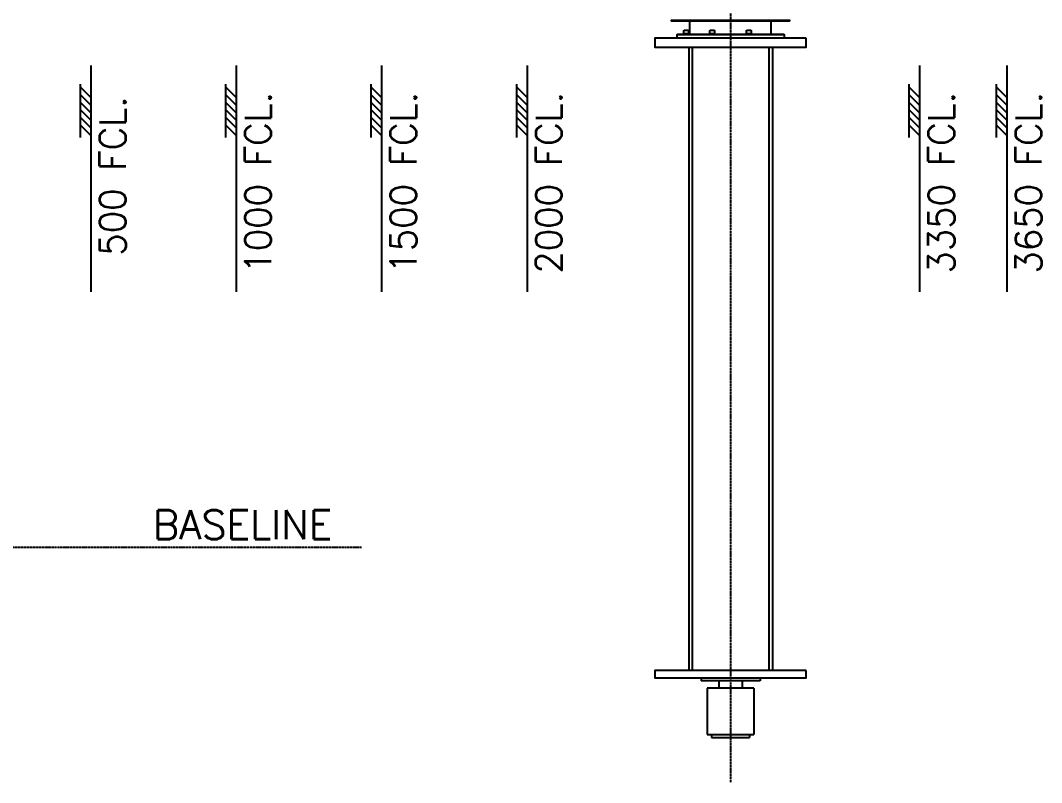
# Model space of a CAD drawing. Extents: x 53504 to 219407, y 25397 to 156081.
# Drawn here: x 172291 to 175803, y 70606 to 73228 of the extents above; entities that cross this region are included whole.
import ezdxf

# ---------------------------------------------------------------- set-up
doc = ezdxf.new("R2010")
doc.units = 0
doc.header["$LTSCALE"] = 250
doc.linetypes.add('PHANTOM', pattern=[2.1, 1.25, -0.2, 0.125, -0.2, 0.125, -0.2])
doc.layers.get('0').update_dxf_attribs({"linetype": 'CONTINUOUS'})
for name, color, linetype in [('S0CO1', 1, 'CONTINUOUS'), ('S0DIM', 2, 'CONTINUOUS'), ('S0PH1', 1, 'PHANTOM')]:
    doc.layers.add(name, color=color, linetype=linetype)
doc.styles.add('ROMANS', font='romans', dxfattribs={"height": 100})

# ---------------------------------------------------------------- blocks, each defined once
blk = doc.blocks.new('rorlangskips')
at = {"color": 0, "linetype": 'ByBlock'}
for p, q in [((-205, 1812), (205, 1812)), ((-205, 1812), (-204, 1811)), ((204, 1811), (-204, 1811)), ((-140, 1767.0003), (-140, 1811)), ((140, 1767.0003), (140, 1811)), ((204, 1811), (205, 1812)), ((-183, 1765), (-184, 1764)), ((169.9934, 1764), (-184, 1764)), ((-184, 1763.9997), (-184, 1751.0004)), ((169.0699, 1765), (-183, 1765)), ((-71.4428, 1767.5), (-71.4428, 1765)), ((-66.3191, 1767.5), (-71.4428, 1767.5)), ((-71.1428, 1776.5), (-71.1428, 1767.5)), ((-70.1428, 1777.5), (-65.8221, 1777.5)), ((-54.8428, 1767.5), (-66.3191, 1767.5)), ((-65.8221, 1777.5), (-56.1428, 1777.5)), ((-55.1428, 1767.5), (-55.1428, 1776.5)), ((-54.8428, 1765), (-54.8428, 1767.5)), ((54.8427, 1767.5), (54.8427, 1765)), ((66.319, 1767.5), (54.8427, 1767.5)), ((55.1427, 1776.5), (55.1427, 1767.5)), ((56.1427, 1777.5), (65.8216, 1777.5)), ((65.8216, 1777.5), (70.1427, 1777.5)), ((71.4427, 1767.5), (66.319, 1767.5)), ((71.1427, 1767.5), (71.1427, 1776.5)), ((71.4427, 1765), (71.4427, 1767.5)), ((144.1401, 1767.5), (144.1401, 1765)), ((160.1083, 1767.5), (144.1401, 1767.5)), ((144.4401, 1776.5005), (144.4401, 1767.5)), ((145.4401, 1777.5), (158.9073, 1777.5)), ((158.9073, 1777.5), (159.4401, 1777.5)), ((160.7401, 1767.5), (160.1083, 1767.5)), ((160.4401, 1767.5), (160.4401, 1776.5005)), ((160.7401, 1765), (160.7401, 1767.5)), ((183, 1765), (169.0699, 1765)), ((184, 1764), (169.9934, 1764)), ((184, 1764), (183, 1765)), ((184, 1751.0004), (184, 1763.9997)), ((-143.90034, 1720), (-143.90034, -425)), ((-131.52352, 1720), (-131.52352, -425)), ((131.52352, 1720), (131.52352, -425)), ((143.90034, 1720), (143.90034, -425)), ((-101.5, -450), (-101.5, -460)), ((101.5, -450), (101.5, -460)), ((-101.5, -460), (101.5, -460)), ((-80, -485), (-80, -645)), ((-80, -485), (80, -485)), ((-40, -460), (-40, -485)), ((40, -460), (40, -485)), ((80, -485), (80, -645)), ((80, -645), (-80, -645)), ((-65, -645), (-65, -655)), ((65, -655), (-65, -655)), ((65, -645), (65, -655))]:
    blk.add_line(p, q, dxfattribs=at)
for points in [[(-70.1429, 1777.4997), (-70.1666, 1777.4995, 0.0061541794), (-70.1905, 1777.4986, 0.0059764669), (-70.2146, 1777.4972, 0.0059336123), (-70.2388, 1777.4952, 0.0060653067), (-70.2633, 1777.4925, 0.0061292629), (-70.2878, 1777.4893, 0.0061765144), (-70.3125, 1777.4854, 0.0062102907), (-70.3372, 1777.4808, 0.0062756989), (-70.3621, 1777.4756, 0.0063146577), (-70.3869, 1777.4697, 0.0063709222), (-70.4118, 1777.4631, 0.0064055408), (-70.4367, 1777.4558, 0.0064592442), (-70.4615, 1777.4478, 0.0064916679), (-70.4863, 1777.4391, 0.0065405909), (-70.5109, 1777.4297, 0.0065699521), (-70.5355, 1777.4197, 0.0066141807), (-70.5599, 1777.4089, 0.006640408), (-70.5841, 1777.3974, 0.0066794604), (-70.6081, 1777.3852, 0.0067023), (-70.6319, 1777.3723, 0.006735883), (-70.6554, 1777.3587, 0.0067551518), (-70.6786, 1777.3444, 0.006782961), (-70.7014, 1777.3295, 0.006798503), (-70.7239, 1777.3139, 0.006820323), (-70.746, 1777.2976, 0.0068319678), (-70.7678, 1777.2807, 0.0068475193), (-70.789, 1777.2632, 0.0068552888), (-70.8098, 1777.2451, 0.006864699), (-70.8301, 1777.2264, 0.0068681219), (-70.8499, 1777.2072, 0.0068705169), (-70.8692, 1777.1874, 0.0068703822), (-70.8879, 1777.1671, 0.0068676882), (-70.906, 1777.1462, 0.0068639249), (-70.9235, 1777.125, 0.0068542082), (-70.9404, 1777.1033, 0.006846161), (-70.9566, 1777.0812, 0.0068303762), (-70.9722, 1777.0586, 0.0068183536), (-70.9872, 1777.0358, 0.006796047), (-71.0015, 1777.0126, 0.0067805254), (-71.0151, 1776.9891, 0.0067532467), (-71.0279, 1776.9653, 0.0067326521), (-71.0402, 1776.9413, 0.006696058), (-71.0517, 1776.9171, 0.0066768348), (-71.0625, 1776.8927, 0.006647375), (-71.0725, 1776.8681, 0.0066073331), (-71.0819, 1776.8434, 0.0065291496), (-71.0906, 1776.8187, 0.0065470978), (-71.0986, 1776.7938, 0.0066116442), (-71.1059, 1776.7689, 0.006417303), (-71.1125, 1776.7441, 0.005992024), (-71.1184, 1776.7194, 0.0064976937), (-71.1237, 1776.6944, 0.0075629238), (-71.1282, 1776.6688, 0.0058522859), (-71.1322, 1776.6449, 0.00230958), (-71.1354, 1776.6233, 0.0078979978), (-71.1381, 1776.5959, 0.013364479), (-71.1405, 1776.5543, 0.0066990834), (-71.1427, 1776.5, 0.0036330258)], [(-55.1424, 1776.5), (-55.1427, 1776.5237, 0.00614104), (-55.1436, 1776.5476, 0.005963373), (-55.1451, 1776.5717, 0.0059203051), (-55.1471, 1776.5959, 0.00605143), (-55.1498, 1776.6204, 0.0061149804), (-55.1531, 1776.6449, 0.0061619031), (-55.1571, 1776.6696, 0.0061954059), (-55.1617, 1776.6944, 0.0062605047), (-55.1669, 1776.7192, 0.0062992476), (-55.1729, 1776.7441, 0.0063552956), (-55.1795, 1776.769, 0.0063897873), (-55.1868, 1776.7938, 0.0064433596), (-55.1948, 1776.8187, 0.006475748), (-55.2035, 1776.8434, 0.0065246374), (-55.2129, 1776.8681, 0.0065540629), (-55.223, 1776.8927, 0.0065983597), (-55.2339, 1776.9171, 0.0066247557), (-55.2454, 1776.9413, 0.006663986), (-55.2576, 1776.9653, 0.0066870968), (-55.2705, 1776.9891, 0.0067209556), (-55.2841, 1777.0126, 0.0067406149), (-55.2984, 1777.0358, 0.0067688453), (-55.3134, 1777.0586, 0.0067848296), (-55.329, 1777.0812, 0.0068070288), (-55.3452, 1777.1033, 0.0068194073), (-55.3621, 1777.125, 0.0068359784), (-55.3797, 1777.1462, 0.0068438411), (-55.3978, 1777.1671, 0.0068523213), (-55.4165, 1777.1874, 0.0068586764), (-55.4357, 1777.2072, 0.0068678446), (-55.4555, 1777.2264, 0.0068733427), (-55.4758, 1777.2451, 0.0068765594), (-55.4966, 1777.2632, 0.0068744029), (-55.5179, 1777.2807, 0.0068629133), (-55.5396, 1777.2976, 0.00685408), (-55.5617, 1777.3139, 0.006838288), (-55.5842, 1777.3295, 0.0068259801), (-55.6071, 1777.3444, 0.0068031829), (-55.6303, 1777.3587, 0.0067872021), (-55.6538, 1777.3723, 0.0067594989), (-55.6776, 1777.3852, 0.0067384403), (-55.7016, 1777.3974, 0.0067013651), (-55.7259, 1777.4089, 0.0066816494), (-55.7503, 1777.4197, 0.0066517028), (-55.7749, 1777.4297, 0.0066111418), (-55.7995, 1777.4391, 0.006532439), (-55.8243, 1777.4478, 0.006549895), (-55.8492, 1777.4558, 0.0066139718), (-55.8741, 1777.4631, 0.0064190546), (-55.899, 1777.4697, 0.0059932252), (-55.9237, 1777.4755, 0.0064985099), (-55.9487, 1777.4808, 0.0075632422), (-55.9743, 1777.4854, 0.0058520212), (-55.9982, 1777.4893, 0.0023093651), (-56.0198, 1777.4925, 0.0078969142), (-56.0472, 1777.4952, 0.013360793), (-56.0889, 1777.4976, 0.0066964227), (-56.1433, 1777.4997, 0.0036313786)], [(56.1428, 1777.4997), (56.1191, 1777.4995, 0.0061514437), (56.0952, 1777.4986, 0.0059739466), (56.0711, 1777.4972, 0.005931254), (56.0468, 1777.4952, 0.0060630441), (56.0224, 1777.4925, 0.006127141), (55.9979, 1777.4893, 0.0061745416), (55.9732, 1777.4854, 0.0062084863), (55.9484, 1777.4808, 0.0062740554), (55.9236, 1777.4756, 0.0063131984), (55.8987, 1777.4697, 0.0063696436), (55.8738, 1777.4631, 0.0064044627), (55.8489, 1777.4558, 0.0064583623), (55.8241, 1777.4478, 0.0064910002), (55.7993, 1777.4391, 0.0065401328), (55.7746, 1777.4297, 0.0065697192), (55.7501, 1777.4197, 0.0066141678), (55.7257, 1777.4089, 0.006640628), (55.7015, 1777.3974, 0.0066799072), (55.6775, 1777.3852, 0.0067029839), (55.6537, 1777.3723, 0.0067367967), (55.6302, 1777.3587, 0.0067563021), (55.607, 1777.3444, 0.0067843383), (55.5841, 1777.3295, 0.006800115), (55.5616, 1777.3139, 0.0068221623), (55.5395, 1777.2976, 0.0068340256), (55.5178, 1777.2807, 0.006849768), (55.4965, 1777.2632, 0.0068577768), (55.4757, 1777.2451, 0.0068674747), (55.4554, 1777.2264, 0.0068709722), (55.4356, 1777.2072, 0.0068731539), (55.4164, 1777.1874, 0.0068731706), (55.3977, 1777.1671, 0.0068710258), (55.3796, 1777.1462, 0.0068675589), (55.3621, 1777.125, 0.0068578773), (55.3452, 1777.1033, 0.006849924), (55.3289, 1777.0812, 0.0068342736), (55.3133, 1777.0586, 0.0068223623), (55.2984, 1777.0358, 0.006800128), (55.2841, 1777.0126, 0.0067846779), (55.2705, 1776.9891, 0.0067574516), (55.2576, 1776.9653, 0.006736902), (55.2454, 1776.9413, 0.0067003263), (55.2339, 1776.9171, 0.0066811217), (55.2231, 1776.8927, 0.0066516606), (55.213, 1776.8681, 0.0066115986), (55.2036, 1776.8434, 0.0065333581), (55.195, 1776.8187, 0.0065512996), (55.187, 1776.7938, 0.0066158579), (55.1797, 1776.7689, 0.0064213512), (55.1731, 1776.7441, 0.0059957593), (55.1672, 1776.7194, 0.0065016844), (55.162, 1776.6944, 0.007567478), (55.1574, 1776.6688, 0.0058557249), (55.1535, 1776.6449, 0.0023109169), (55.1503, 1776.6233, 0.0079025007), (55.1476, 1776.5959, 0.013371688), (55.1452, 1776.5543, 0.006702488), (55.1431, 1776.5, 0.0036348142)], [(71.1422, 1776.5), (71.1419, 1776.5237, 0.0061550179), (71.1411, 1776.5476, 0.005977546), (71.1397, 1776.5717, 0.0059349491), (71.1377, 1776.5959, 0.0060669336), (71.1351, 1776.6204, 0.0061311819), (71.1318, 1776.6449, 0.0061787118), (71.1279, 1776.6696, 0.0062127721), (71.1233, 1776.6944, 0.0062784666), (71.1181, 1776.7192, 0.0063177101), (71.1122, 1776.7441, 0.0063742552), (71.1056, 1776.769, 0.00640915), (71.0984, 1776.7938, 0.0064631261), (71.0904, 1776.8187, 0.0064958138), (71.0817, 1776.8434, 0.0065449947), (71.0724, 1776.8681, 0.006574602), (71.0623, 1776.8927, 0.006619069), (71.0515, 1776.9171, 0.006645519), (71.04, 1776.9413, 0.0066847843), (71.0278, 1776.9653, 0.006707819), (71.0149, 1776.9891, 0.0067415854), (71.0013, 1777.0126, 0.006761015), (70.9871, 1777.0358, 0.0067889688), (70.9721, 1777.0586, 0.00680464), (70.9565, 1777.0812, 0.0068265817), (70.9403, 1777.1033, 0.0068382949), (70.9234, 1777.125, 0.0068538639), (70.9059, 1777.1462, 0.0068617409), (70.8878, 1777.1671, 0.0068713697), (70.8691, 1777.1874, 0.0068745192), (70.8498, 1777.2072, 0.0068760913), (70.83, 1777.2264, 0.0068759192), (70.8097, 1777.2451, 0.0068739644), (70.7889, 1777.2632, 0.0068703818), (70.7677, 1777.2807, 0.0068603664), (70.7459, 1777.2976, 0.0068521289), (70.7238, 1777.3139, 0.0068362458), (70.7013, 1777.3295, 0.0068240724), (70.6784, 1777.3444, 0.0068015697), (70.6552, 1777.3587, 0.0067858431), (70.6317, 1777.3723, 0.0067583511), (70.608, 1777.3852, 0.006737525), (70.5839, 1777.3974, 0.0067006834), (70.5597, 1777.4089, 0.0066812053), (70.5353, 1777.4197, 0.0066514843), (70.5107, 1777.4297, 0.0066111563), (70.4861, 1777.4391, 0.0065326716), (70.4613, 1777.4478, 0.0065503539), (70.4364, 1777.4558, 0.006614654), (70.4115, 1777.4631, 0.0064199356), (70.3866, 1777.4697, 0.0059942312), (70.3619, 1777.4755, 0.006499802), (70.3369, 1777.4808, 0.007565002), (70.3114, 1777.4854, 0.0058535851), (70.2875, 1777.4893, 0.0023100252), (70.2658, 1777.4925, 0.0078993049), (70.2384, 1777.4952, 0.013365528), (70.1967, 1777.4976, 0.0066990869), (70.1424, 1777.4997, 0.0036328941)], [(142.0002, 1764.9996), (141.9528, 1765.0002, -0.0061425819), (141.905, 1765.0019, -0.0059649909), (141.8568, 1765.0048, -0.0059220297), (141.8082, 1765.0089, -0.006053306), (141.7594, 1765.0143, -0.006116993), (141.7103, 1765.0208, -0.0061640401), (141.6609, 1765.0287, -0.006197664), (141.6114, 1765.0379, -0.006262888), (141.5617, 1765.0484, -0.0063017469), (141.5119, 1765.0603, -0.0063579093), (141.4622, 1765.0735, -0.0063925058), (141.4124, 1765.0881, -0.0064461817), (141.3627, 1765.1041, -0.0064786619), (141.3132, 1765.1215, -0.0065276408), (141.2638, 1765.1404, -0.0065571426), (141.2147, 1765.1606, -0.0066015129), (141.1659, 1765.1822, -0.0066279672), (141.1175, 1765.2052, -0.0066672513), (141.0694, 1765.2297, -0.0066904023), (141.0219, 1765.2555, -0.006724299), (140.9749, 1765.2827, -0.0067439718), (140.9285, 1765.3112, -0.0067722011), (140.8828, 1765.3412, -0.0067881993), (140.8377, 1765.3724, -0.0068104401), (140.7935, 1765.4049, -0.0068227232), (140.7501, 1765.4387, -0.006839062), (140.7076, 1765.4737, -0.0068471392), (140.6659, 1765.5099, -0.0068563229), (140.6253, 1765.5473, -0.0068615846), (140.5857, 1765.5858, -0.006867753), (140.5472, 1765.6254, -0.006870412), (140.5099, 1765.666, -0.006870198), (140.4736, 1765.7076, -0.0068671388), (140.4386, 1765.7502, -0.0068568164), (140.4048, 1765.7936, -0.0068485708), (140.3723, 1765.8378, -0.0068328784), (140.3411, 1765.8829, -0.0068208441), (140.3112, 1765.9286, -0.0067984491), (140.2827, 1765.975, -0.0067828547), (140.2555, 1766.022, -0.0067555104), (140.2297, 1766.0695, -0.0067348388), (140.2053, 1766.1176, -0.0066981567), (140.1823, 1766.166, -0.0066788437), (140.1607, 1766.2148, -0.0066492901), (140.1405, 1766.2639, -0.0066091437), (140.1217, 1766.3133, -0.0065308461), (140.1044, 1766.3628, -0.0065486981), (140.0884, 1766.4125, -0.0066131577), (140.0739, 1766.4624, -0.006418664), (140.0607, 1766.5121, -0.0059932001), (140.0489, 1766.5614, -0.0064988607), (140.0384, 1766.6115, -0.0075641379), (140.0292, 1766.6625, -0.0058531058), (140.0214, 1766.7104, -0.0023098772), (140.015, 1766.7536, -0.0078989299), (140.0095, 1766.8084, -0.013365597), (140.0047, 1766.8918, -0.0066994348), (140.0004, 1767.0003, -0.0036331624)], [(145.4396, 1777.5003), (145.4159, 1777.5, 0.0061517941), (145.392, 1777.4991, 0.0059734978), (145.368, 1777.4976, 0.0059300117), (145.3437, 1777.4956, 0.0060609862), (145.3193, 1777.4929, 0.0061242227), (145.2948, 1777.4896, 0.00617079), (145.2702, 1777.4857, 0.0062038692), (145.2454, 1777.4811, 0.0062685748), (145.2206, 1777.4758, 0.0063068369), (145.1958, 1777.4699, 0.0063624151), (145.1709, 1777.4633, 0.00639636), (145.1461, 1777.456, 0.0064493992), (145.1212, 1777.448, 0.0064811817), (145.0965, 1777.4393, 0.006529478), (145.0718, 1777.4299, 0.0065582446), (145.0473, 1777.4198, 0.006601897), (145.0229, 1777.409, 0.0066275886), (144.9987, 1777.3975, 0.0066661296), (144.9747, 1777.3852, 0.0066885037), (144.951, 1777.3723, 0.0067216487), (144.9275, 1777.3587, 0.0067405377), (144.9043, 1777.3444, 0.0067680069), (144.8814, 1777.3295, 0.0067832469), (144.8589, 1777.3139, 0.006804782), (144.8368, 1777.2976, 0.006816279), (144.8151, 1777.2807, 0.0068318093), (144.7939, 1777.2632, 0.0068393242), (144.7731, 1777.2451, 0.0068482043), (144.7528, 1777.2264, 0.0068523371), (144.733, 1777.2072, 0.0068567754), (144.7137, 1777.1874, 0.0068566904), (144.695, 1777.1671, 0.0068520632), (144.6769, 1777.1463, 0.0068477114), (144.6594, 1777.125, 0.006838631), (144.6425, 1777.1033, 0.0068309474), (144.6262, 1777.0812, 0.0068152902), (144.6106, 1777.0587, 0.0068035236), (144.5957, 1777.0358, 0.0067816006), (144.5814, 1777.0126, 0.0067664804), (144.5678, 1776.9891, 0.0067396313), (144.5549, 1776.9654, 0.006719511), (144.5426, 1776.9414, 0.0066834417), (144.5311, 1776.9172, 0.0066647591), (144.5203, 1776.8928, 0.0066358658), (144.5102, 1776.8682, 0.0065964558), (144.5008, 1776.8436, 0.006518959), (144.4921, 1776.8188, 0.0065374874), (144.4841, 1776.794, 0.0066025602), (144.4768, 1776.7691, 0.0064091367), (144.4702, 1776.7443, 0.0059849693), (144.4642, 1776.7196, 0.0064906978), (144.459, 1776.6946, 0.0075556504), (144.4543, 1776.6691, 0.0058473792), (144.4504, 1776.6452, 0.0023078027), (144.4472, 1776.6237, 0.0078924278), (144.4444, 1776.5963, 0.013357824), (144.442, 1776.5547, 0.006697009), (144.4398, 1776.5005, 0.0036322257)], [(160.44, 1776.5005), (160.4398, 1776.5241, 0.0061540952), (160.4389, 1776.548, 0.0059759764), (160.4375, 1776.5721, 0.0059327134), (160.4354, 1776.5963, 0.0060639809), (160.4328, 1776.6207, 0.0061274908), (160.4295, 1776.6452, 0.0061743112), (160.4256, 1776.6699, 0.0062076411), (160.421, 1776.6946, 0.0062726032), (160.4157, 1776.7194, 0.006311109), (160.4098, 1776.7443, 0.0063669278), (160.4032, 1776.7692, 0.0064010983), (160.3959, 1776.794, 0.006454361), (160.3879, 1776.8188, 0.0064863482), (160.3792, 1776.8436, 0.0065348447), (160.3698, 1776.8683, 0.0065637897), (160.3598, 1776.8928, 0.0066076141), (160.3489, 1776.9172, 0.0066334536), (160.3374, 1776.9414, 0.0066721338), (160.3252, 1776.9654, 0.0066946211), (160.3123, 1776.9891, 0.0067278698), (160.2987, 1777.0126, 0.0067468327), (160.2845, 1777.0358, 0.0067743616), (160.2695, 1777.0587, 0.0067896398), (160.2539, 1777.0812, 0.0068112079), (160.2376, 1777.1033, 0.00682268), (160.2208, 1777.125, 0.0068381397), (160.2032, 1777.1463, 0.0068456657), (160.1851, 1777.1671, 0.0068546636), (160.1664, 1777.1874, 0.0068584421), (160.1472, 1777.2072, 0.0068620223), (160.1274, 1777.2264, 0.0068618217), (160.1071, 1777.2451, 0.0068577956), (160.0863, 1777.2632, 0.0068535139), (160.065, 1777.2807, 0.0068440687), (160.0433, 1777.2976, 0.006836119), (160.0212, 1777.3139, 0.0068202839), (159.9987, 1777.3295, 0.0068082893), (159.9758, 1777.3444, 0.0067861039), (159.9526, 1777.3587, 0.0067707117), (159.9291, 1777.3723, 0.0067435897), (159.9054, 1777.3852, 0.0067231787), (159.8814, 1777.3975, 0.0066868129), (159.8572, 1777.409, 0.0066678251), (159.8328, 1777.4198, 0.0066386284), (159.8082, 1777.4299, 0.006598895), (159.7835, 1777.4393, 0.0065210746), (159.7588, 1777.448, 0.0065392967), (159.734, 1777.456, 0.0066040772), (159.709, 1777.4633, 0.0064102923), (159.6842, 1777.4699, 0.0059857774), (159.6595, 1777.4758, 0.00649127), (159.6345, 1777.4811, 0.0075559217), (159.609, 1777.4857, 0.005847269), (159.5851, 1777.4896, 0.00230769), (159.5635, 1777.4929, 0.0078918239), (159.5361, 1777.4956, 0.013355639), (159.4945, 1777.4981, 0.0066954029), (159.4402, 1777.5003, 0.003631226)]]:
    blk.add_lwpolyline(points, format="xyb", dxfattribs=at)
for points in [[(-260, 1751), (260, 1751), (260, 1720), (-260, 1720)], [(-260, -425), (260, -425), (260, -450), (-260, -450)]]:
    blk.add_lwpolyline(points, close=True, dxfattribs=at)
blk = doc.blocks.new('*X7')
at = {"color": 0}
for p, q in [((13410.3, 17177.2), (13450.3, 17217.2)), ((13438.6, 17177.2), (13478.6, 17217.2)), ((13466.9, 17177.2), (13506.9, 17217.2)), ((13495.2, 17177.2), (13535.2, 17217.2)), ((13523.5, 17177.2), (13563.5, 17217.2)), ((13551.8, 17177.2), (13591.8, 17217.2))]:
    blk.add_line(p, q, dxfattribs=at)
blk = doc.blocks.new('TYKK')
at = {"layer": 'S0CO1'}
for p, q in [((-2.04, 0.816), (2.04, 0.816)), ((-2.04, 0), (2.04, 0))]:
    blk.add_line(p, q, dxfattribs=at)
at = {"layer": 'S0CO1', "xscale": 0.0204, "yscale": 0.0204, "zscale": 0.0204}
blk.add_blockref('*X7', (-275.405, -350.414), dxfattribs=at)

msp = doc.modelspace()

# ---------------------------------------------------------------- linework, layer by layer
at = {"layer": 'S0DIM', "color": 0}
for p, q in [((172533.047, 73073.299), (172533.047, 72294.322)), ((173033.047, 73073.299), (173033.047, 72294.322)), ((173533.047, 73073.299), (173533.047, 72294.322)), ((174033.047, 73073.299), (174033.047, 72294.322)), ((175383.047, 73073.299), (175383.047, 72294.322)), ((175683.047, 73073.299), (175683.047, 72294.322))]:
    msp.add_line(p, q, dxfattribs=at)
at = {"layer": 'S0PH1', "color": 0, "ltscale": 0.02}
for p, q in [((174733.047, 75065.721), (174733.047, 70605.808)), ((170602.071, 71416.049), (173464.022, 71416.049))]:
    msp.add_line(p, q, dxfattribs=at)

# ---------------------------------------------------------------- block references
at = {"layer": 'S0CO1', "color": 0, "xscale": -1}
msp.add_blockref('rorlangskips', (174733.047, 71416.049), dxfattribs=at)
at = {"layer": 'S0DIM', "color": 0, "extrusion": (0, 0, -1), "xscale": -45, "yscale": 45, "zscale": -45, "rotation": 90}
for p in [(-172496.327, 72916.479), (-172996.327, 72916.479), (-173496.327, 72916.479), (-173996.327, 72916.479), (-175346.327, 72916.479), (-175646.327, 72916.479)]:
    msp.add_blockref('TYKK', p, dxfattribs=at)

# ---------------------------------------------------------------- texts
at = {"layer": 'S0DIM', "color": 0, "style": 'ROMANS', "text_generation_flag": 6}
for s, p in [(' 500 FCL.', (172652.797, 72356.815)), ('1000 FCL.', (173152.797, 72356.815)), ('1500 FCL.', (173652.797, 72356.815)), ('2000 FCL.', (174152.797, 72356.815)), ('3350 FCL.', (175502.797, 72356.815)), ('3650 FCL.', (175802.797, 72356.815))]:
    msp.add_text(s, height=90, rotation=270, dxfattribs=at).set_placement(p)
at = {"layer": 'S0DIM', "color": 0, "style": 'ROMANS'}
msp.add_text('BASELINE', height=100, dxfattribs=at).set_placement((172746.507, 71442.809))

doc.saveas('drawing.dxf')
